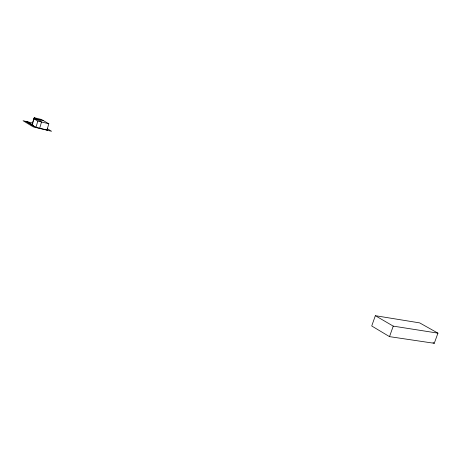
<?xml version="1.0" encoding="UTF-8"?>
<svg xmlns="http://www.w3.org/2000/svg" width="461" height="461" viewBox="0 0 461 461"><rect width="100%" height="100%" fill="white"/><g stroke="black" fill="none" stroke-linecap="round" stroke-linejoin="round"><path stroke-width="0.69" d="M37.531 119.647L33.843 118.748L32.022 124.977L33.388 125.3M32.403 123.876L34.206 117.705L41.421 119.468L48.82 123.767L46.982 130.002L35.474 127.242M35.975 127.363L37.819 121.087L33.843 118.748M39.686 128.25L41.525 121.986L34.206 117.705M375.352 315.693L371.722 325.979L389.505 336.634L434.262 343.295L437.95 333.147L419.689 322.896L375.352 315.693L393.245 326.129L437.95 333.147M389.505 336.634L393.245 326.129M33.019 123.127L23.05 120.719L33.186 126.867L51.574 131.276L47.541 128.884M30.835 124.257L32.673 124.695M37.819 121.087L48.82 123.767M36.333 118.95L43.576 120.719M39.75 119.843L40.914 120.131M433.052 342.598L434.262 343.295M45.76 129.27L47.477 130.29M27.591 121.819L32.166 124.579M26.277 121.502L35.981 127.363M25.776 121.381L35.958 127.536"/></g></svg>
